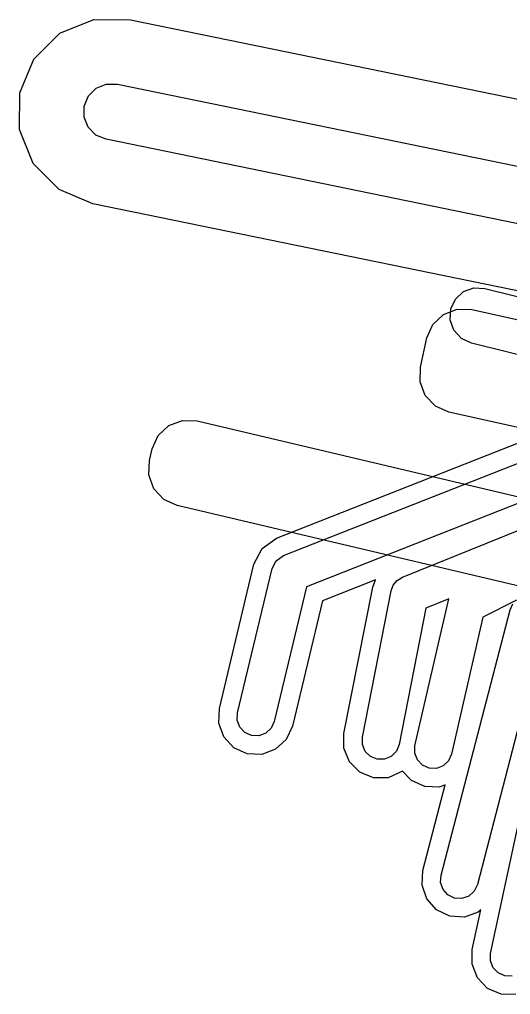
# Model space of a CAD drawing. Header units: metres. Extents: x 3158 to 3711, y 9867 to 11440.
# Drawn here: x 3230.4 to 3256.6, y 10383.9 to 10435.9 of the extents above; entities that cross this region are included whole.
import ezdxf

# ---------------------------------------------------------------- set-up
doc = ezdxf.new("R2010")
doc.units = ezdxf.units.M
doc.layers.add('AI_GREENING_EXCLUSIONS', color=1, linetype='Continuous')

msp = doc.modelspace()

# ---------------------------------------------------------------- linework, layer by layer
at = {"layer": 'AI_GREENING_EXCLUSIONS'}
for points in [[(3265.368, 10419.688), (3234.349, 10426.047), (3232.551, 10426.804), (3231.18, 10428.192), (3230.444, 10429.999), (3230.455, 10431.95), (3231.212, 10433.748), (3232.6, 10435.119), (3234.407, 10435.855), (3236.358, 10435.844), (3266.096, 10429.747)], [(3269.691, 10422.375), (3235.052, 10429.476), (3234.513, 10429.703), (3234.101, 10430.119), (3233.881, 10430.661), (3233.884, 10431.247), (3234.111, 10431.786), (3234.527, 10432.198), (3235.069, 10432.418), (3235.655, 10432.415), (3268.824, 10425.615)], [(3262.545, 10416.638), (3254.51, 10418.627), (3253.98, 10418.876), (3253.586, 10419.308), (3253.387, 10419.859), (3253.414, 10420.443), (3253.663, 10420.973), (3254.095, 10421.367), (3254.646, 10421.566), (3255.23, 10421.539), (3261.333, 10420.029)], [(3268.583, 10411.553), (3253.313, 10414.949), (3252.598, 10415.264), (3252.058, 10415.829), (3251.777, 10416.558), (3251.795, 10417.339), (3252.146, 10418.9), (3252.461, 10419.613), (3253.025, 10420.151), (3253.752, 10420.433), (3254.531, 10420.415), (3265.963, 10417.872)], [(3256.872, 10383.942), (3256.092, 10383.954), (3255.376, 10384.264), (3254.833, 10384.825), (3254.545, 10385.55), (3254.557, 10386.331), (3255.012, 10388.443), (3254.876, 10388.322), (3254.139, 10388.066), (3253.36, 10388.112), (3252.658, 10388.452), (3252.139, 10389.035), (3251.883, 10389.772), (3251.929, 10390.551), (3253.114, 10395.104), (3252.817, 10394.99), (3252.037, 10395.012), (3251.325, 10395.33), (3250.848, 10395.834), (3250.079, 10395.485), (3249.299, 10395.483), (3248.577, 10395.78), (3248.024, 10396.331), (3247.724, 10397.051), (3247.724, 10397.051), (3247.722, 10397.831), (3249.255, 10405.624), (3249.404, 10406.021), (3246.575, 10404.906), (3244.978, 10398.237), (3244.651, 10397.528), (3244.079, 10396.998), (3243.347, 10396.727), (3242.567, 10396.758), (3241.858, 10397.084), (3241.328, 10397.657), (3241.057, 10398.389), (3241.088, 10399.168), (3242.927, 10406.851), (3243.362, 10407.697), (3244.139, 10408.246), (3261.213, 10414.974)], [(3265.707, 10403.634), (3238.848, 10409.977), (3238.138, 10410.301), (3237.606, 10410.872), (3237.333, 10411.603), (3237.361, 10412.383), (3237.506, 10412.996), (3237.83, 10413.706), (3238.401, 10414.238), (3239.132, 10414.511), (3239.912, 10414.483), (3266.938, 10408.101)], [(3262.464, 10412.243), (3245.723, 10405.646), (3244.005, 10398.47), (3243.842, 10398.115), (3243.556, 10397.85), (3243.19, 10397.715), (3242.8, 10397.73), (3242.445, 10397.893), (3242.18, 10398.18), (3242.045, 10398.546), (3242.06, 10398.936), (3243.9, 10406.618), (3244.117, 10407.041), (3244.506, 10407.315), (3262.069, 10414.212)], [(3256.916, 10404.935), (3255.117, 10404.025), (3253.457, 10396.74), (3253.297, 10396.383), (3253.014, 10396.115), (3252.649, 10395.976), (3252.259, 10395.987), (3251.903, 10396.146), (3251.635, 10396.43), (3251.496, 10396.794), (3251.507, 10397.184), (3253.308, 10405.005), (3252.094, 10404.514), (3250.666, 10397.252), (3250.517, 10396.892), (3250.517, 10396.892), (3250.242, 10396.615), (3249.882, 10396.465), (3249.492, 10396.464), (3249.131, 10396.613), (3248.854, 10396.888), (3248.704, 10397.248), (3248.704, 10397.638), (3250.236, 10405.431), (3250.352, 10405.74), (3250.561, 10405.993), (3250.842, 10406.165), (3262.668, 10410.943)], [(3258.415, 10403.554), (3254.832, 10389.795), (3254.662, 10389.444), (3254.37, 10389.185), (3254.002, 10389.057), (3253.612, 10389.08), (3253.261, 10389.25), (3253.002, 10389.541), (3252.874, 10389.91), (3252.897, 10390.299), (3256.575, 10404.424), (3256.727, 10404.751)], [(3256.692, 10384.926), (3256.302, 10384.932), (3255.944, 10385.087), (3255.673, 10385.367), (3255.529, 10385.73), (3255.535, 10386.12), (3258.625, 10400.472)]]:
    msp.add_lwpolyline(points, dxfattribs=at)

doc.saveas('drawing.dxf')
